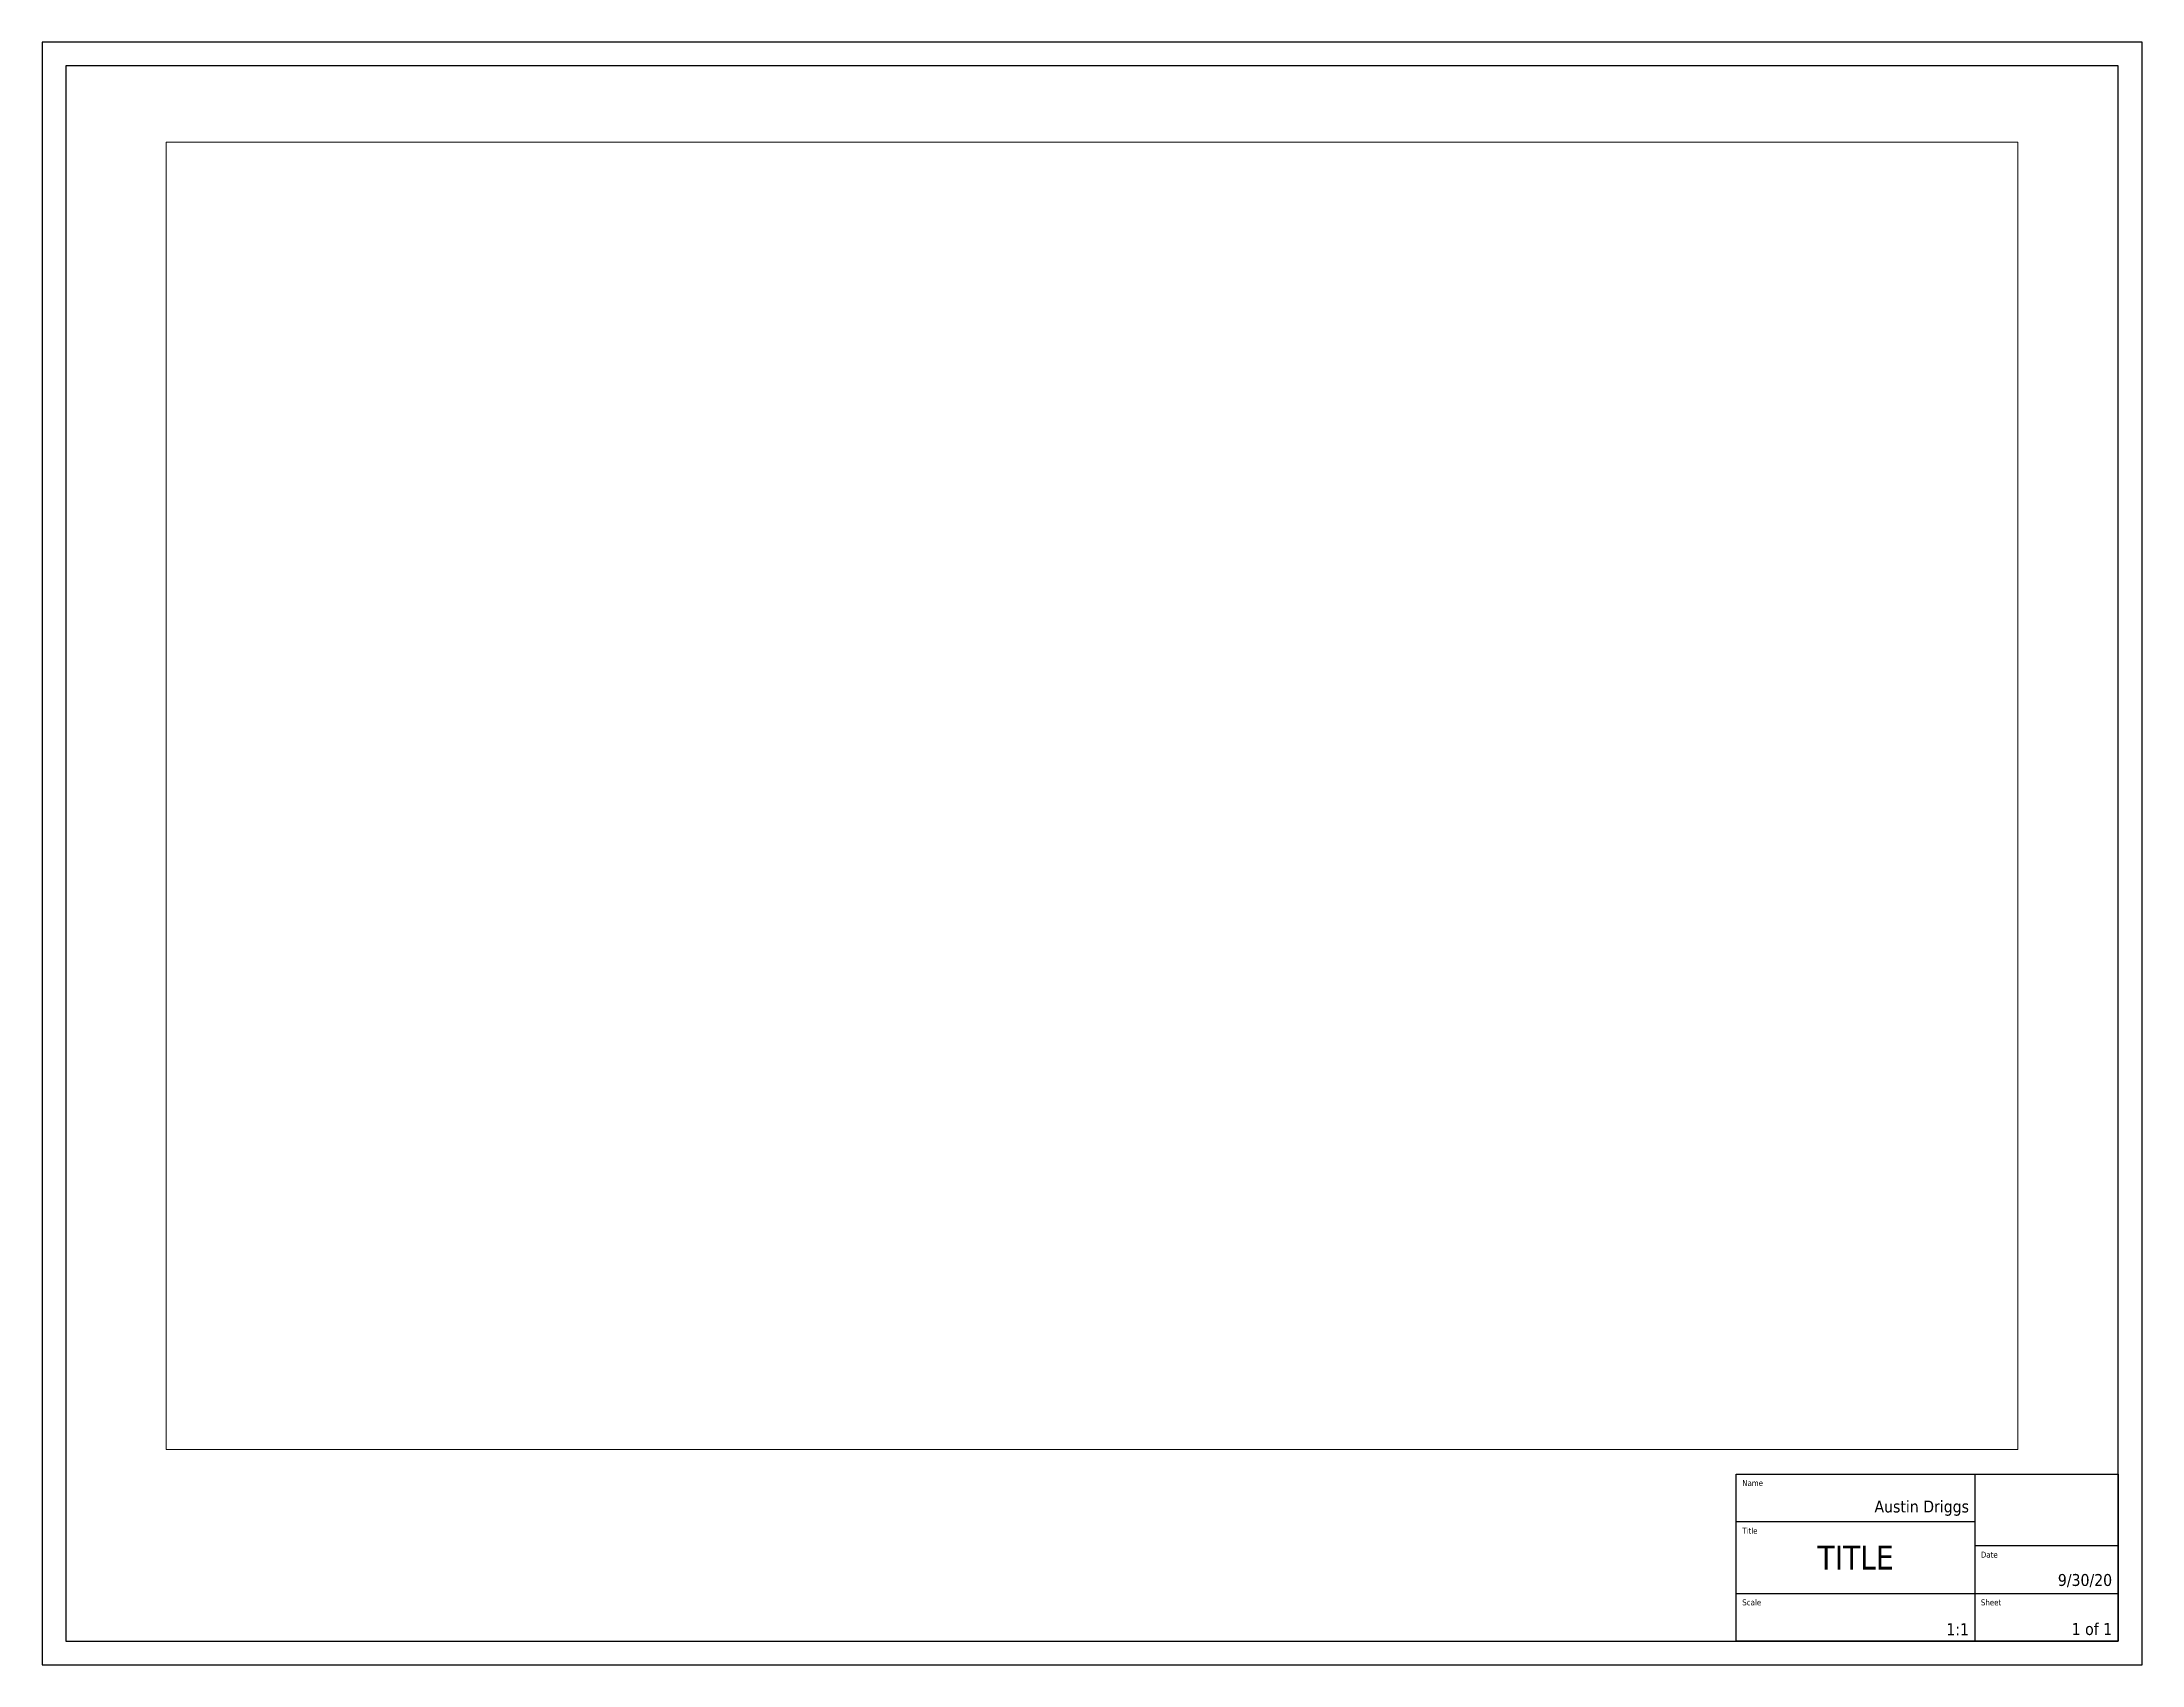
# Paper-space layout 'Layout2' of a CAD drawing. Header units: inches. Extents: x -0.3 to 21.7, y -0.3 to 16.7.
import ezdxf

# ---------------------------------------------------------------- set-up
doc = ezdxf.new("R2010")
doc.units = ezdxf.units.IN
doc.header["$MEASUREMENT"] = 0
doc.layers.add('title', color=7, linetype='Continuous')
doc.styles.add('TAHOMA.0625', font='tahoma.ttf', dxfattribs={"height": 0.0625})
doc.styles.add('TAHOMA.125', font='tahoma.ttf', dxfattribs={"height": 0.125})
doc.styles.add('TAHOMA.25', font='tahoma.ttf', dxfattribs={"height": 0.25})

psp = doc.layouts.new('Layout2')

# ---------------------------------------------------------------- linework, layer by layer
at = {"layer": 'title'}
for p, q in [((20, 1.75), (20, 0)), ((20, 1.25), (17.5, 1.25)), ((20, 1), (21.5, 1)), ((17.5, 0.5), (21.5, 0.5))]:
    psp.add_line(p, q, dxfattribs=at)
for points in [[(-0.25, -0.25), (21.75, -0.25), (21.75, 16.75), (-0.25, 16.75)], [(0, 0), (21.5, 0), (21.5, 16.5), (0, 16.5)], [(17.5, 1.75), (21.5, 1.75), (21.5, 0), (17.5, 0)]]:
    psp.add_lwpolyline(points, close=True, dxfattribs=at)

# ---------------------------------------------------------------- texts
at = {"layer": 'title', "width": 2.5}
for s, insert, char_height, attachment_point, style in [('Name', (17.562, 1.687), 0.0625, 1, 'TAHOMA.0625'), ('Austin Driggs', (19.937, 1.312), 0.125, 9, 'TAHOMA.125'), ('Title', (17.562, 1.187), 0.0625, 1, 'TAHOMA.0625'), ('TITLE', (18.75, 0.875), 0.25, 5, 'TAHOMA.25'), ('Date', (20.062, 0.937), 0.0625, 1, 'TAHOMA.0625'), ('9/30/20', (21.437, 0.562), 0.125, 9, 'TAHOMA.125'), ('Scale', (17.562, 0.437), 0.0625, 1, 'TAHOMA.0625'), ('Sheet', (20.062, 0.437), 0.0625, 1, 'TAHOMA.0625'), ('1:1', (19.937, 0.062), 0.125, 9, 'TAHOMA.125'), ('1 of 1', (21.437, 0.062), 0.125, 9, 'TAHOMA.125')]:
    psp.add_mtext(s, dxfattribs=dict(at, insert=insert, char_height=char_height, attachment_point=attachment_point, style=style))

# ---------------------------------------------------------------- viewports
at = {"layer": 'title'}
psp.add_viewport(center=(10.75, 8.853), size=(19.4, 13.69317), view_center_point=(14.93526, 64.52074), view_height=128.5382587, dxfattribs=at)

doc.saveas('drawing.dxf')
